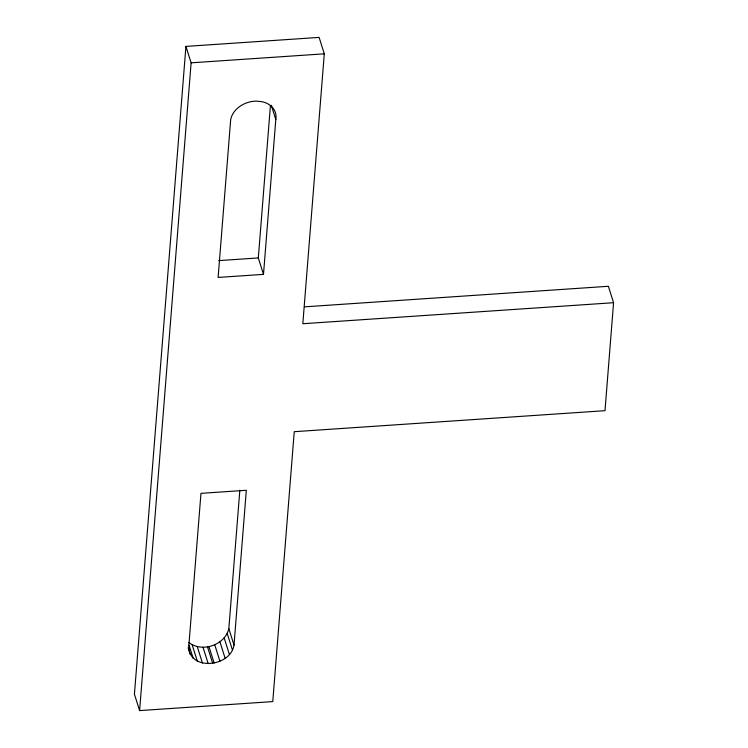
<?xml version="1.0" encoding="UTF-8"?>
<svg xmlns="http://www.w3.org/2000/svg" width="748" height="748" viewBox="0 0 748 748"><rect width="100%" height="100%" fill="white"/><g stroke="black" fill="none" stroke-linecap="round" stroke-linejoin="round"><path stroke-width="1.12" d="M613.575 302.716L302.828 323.725L324.286 53.828L319.116 37.4L185.934 46.404L134.425 694.172L139.605 710.6L272.777 701.596L294.245 431.69L604.992 410.68L613.575 302.716L608.395 286.288L304.632 306.83M139.605 710.6L191.114 62.832L185.934 46.404M188.833 642.476C201.988 652.892 224.98 645.103 228.832 628.675L239.846 490.155M263.492 274.366L275.806 119.549A23.225 17.971 -17.5 0 0 262.23 101.728L256.499 101.111A23.225 17.971 -17.5 0 0 230.674 119.699L218.126 277.433L263.492 274.366L258.312 257.938L270.439 105.449M234.012 645.094L246.326 490.286L200.96 493.353L188.879 645.244C187.496 671.414 230.58 667.525 234.012 645.094L228.832 628.675M191.114 62.832L324.286 53.828M218.762 260.613L258.312 257.938M271.318 105.318L275.806 119.549M227.224 633.472L232.404 649.89M224.176 637.941L229.356 654.36M219.921 641.784L225.092 658.212M214.723 644.739L219.903 661.167M208.954 646.609L214.134 663.037M207.458 646.768L212.638 663.196M203.007 647.254L208.187 663.682M197.276 646.646L202.456 663.074M192.161 644.813L197.341 661.241M189.038 645.178L193.18 658.315M188.113 647.843L190.273 654.491"/></g></svg>
